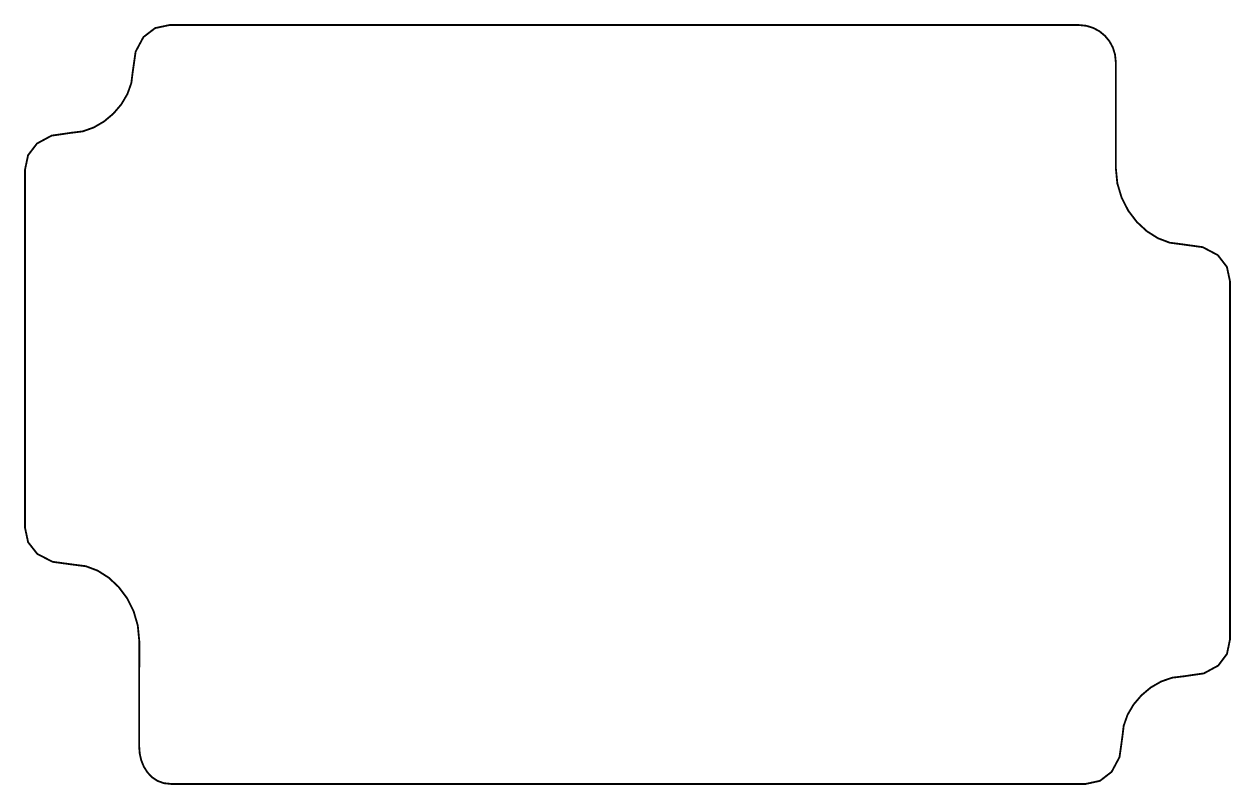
# Model space of a CAD drawing. Extents: x 0 to 7.24, y 0 to 4.56.
import ezdxf

# ---------------------------------------------------------------- set-up
doc = ezdxf.new("R2010")
doc.units = 0
doc.layers.get('0').update_dxf_attribs({"linetype": 'CONTINUOUS'})

msp = doc.modelspace()

# ---------------------------------------------------------------- linework, layer by layer
at = {"color": 0, "const_width": 0.011}
msp.add_lwpolyline([(6.5466, 4.3346), (6.5419, 4.3791), (6.529, 4.4204), (6.5086, 4.4578), (6.4817, 4.4904), (6.4491, 4.5173), (6.4116, 4.5376), (6.3702, 4.5504), (6.3258, 4.5548), (0.8715, 4.5548), (0.7857, 4.5366), (0.7157, 4.4829), (0.6686, 4.3952), (0.6514, 4.275), (0.6431, 4.2073), (0.6195, 4.1414), (0.583, 4.0796), (0.5356, 4.0241), (0.4798, 3.9771), (0.4179, 3.9409), (0.3519, 3.9175), (0.2845, 3.9092), (0.1648, 3.892), (0.0774, 3.8447), (0.0238, 3.7747), (0.0056, 3.6889), (0.0056, 1.5401), (0.024, 1.4544), (0.0791, 1.3843), (0.1705, 1.3371), (0.2979, 1.3198), (0.3704, 1.3106), (0.441, 1.2841), (0.5073, 1.242), (0.5669, 1.1863), (0.6174, 1.1188), (0.6565, 1.0413), (0.6816, 0.9556), (0.6905, 0.8636), (0.6904, 0.2261), (0.6935, 0.1859), (0.7027, 0.1463), (0.7181, 0.1088), (0.7394, 0.075), (0.7664, 0.0463), (0.7992, 0.0241), (0.8375, 0.01), (0.8813, 0.0054), (6.3659, 0.0054), (6.4517, 0.0239), (6.5217, 0.0779), (6.5689, 0.1659), (6.586, 0.2866), (6.5941, 0.3546), (6.6174, 0.4204), (6.6536, 0.4819), (6.7007, 0.5369), (6.7564, 0.5835), (6.8185, 0.6194), (6.8849, 0.6424), (6.9535, 0.6506), (7.0744, 0.668), (7.1612, 0.7151), (7.2135, 0.7851), (7.2313, 0.8708), (7.2313, 3.0196), (7.2128, 3.1055), (7.1582, 3.1758), (7.0679, 3.2233), (6.9422, 3.2407), (6.8704, 3.25), (6.7999, 3.2766), (6.7332, 3.3187), (6.6729, 3.3744), (6.6216, 3.4419), (6.5818, 3.5195), (6.556, 3.6052), (6.5469, 3.6972), (6.5466, 4.3346)], close=True, dxfattribs=at)

doc.saveas('drawing.dxf')
